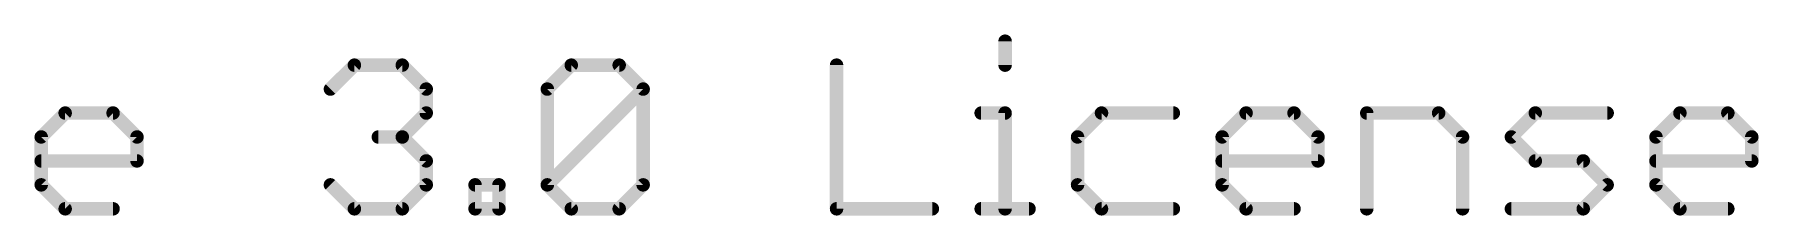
# Model space of a CAD drawing. Extents: x -29 to 78, y -15 to 28.
# Drawn here: x 58.97 to 78.49, y -6.35 to -4.3 of the extents above; entities that cross this region are included whole.
import ezdxf

# ---------------------------------------------------------------- set-up
doc = ezdxf.new("R2010")
doc.units = 0
doc.layers.add('27', color=253, linetype='CONTINUOUS')

msp = doc.modelspace()

# ---------------------------------------------------------------- linework, layer by layer
at = {"layer": '27', "const_width": 0.1524}
for points in [[(69.9589, -4.3756), (69.9589, -4.6468)], [(62.3205, -4.918), (62.5917, -4.6468)], [(62.5917, -4.6468), (63.134, -4.6468)], [(63.134, -4.6468), (63.4052, -4.918)], [(64.7763, -4.918), (65.0474, -4.6468)], [(65.0474, -4.6468), (65.5897, -4.6468)], [(65.5897, -4.6468), (65.8609, -4.918)], [(68.0506, -4.6468), (68.0506, -6.2738)], [(63.4052, -4.918), (63.4052, -5.1891)], [(64.7763, -6.0026), (64.7763, -4.918)], [(64.7763, -6.0026), (65.8609, -4.918)], [(65.8609, -4.918), (65.8609, -6.0026)], [(59.0462, -5.4603), (59.3174, -5.1891)], [(59.3174, -5.1891), (59.8597, -5.1891)], [(59.8597, -5.1891), (60.1309, -5.4603)], [(63.4052, -5.1891), (63.134, -5.4603)], [(69.6877, -5.1891), (69.9589, -5.1891)], [(69.9589, -5.1891), (69.9589, -6.2738)], [(71.0503, -5.1891), (70.7792, -5.4603)], [(71.8638, -5.1891), (71.0503, -5.1891)], [(72.4163, -5.4603), (72.6875, -5.1891)], [(72.6875, -5.1891), (73.2298, -5.1891)], [(73.2298, -5.1891), (73.501, -5.4603)], [(74.0535, -6.2738), (74.0535, -5.1891)], [(74.0535, -5.1891), (74.867, -5.1891)], [(74.867, -5.1891), (75.1381, -5.4603)], [(75.6906, -5.4603), (75.9618, -5.1891)], [(75.9618, -5.1891), (76.7753, -5.1891)], [(77.3278, -5.4603), (77.5989, -5.1891)], [(77.5989, -5.1891), (78.1413, -5.1891)], [(78.1413, -5.1891), (78.4124, -5.4603)], [(59.0462, -6.0026), (59.0462, -5.4603)], [(60.1309, -5.4603), (60.1309, -5.7315)], [(63.134, -5.4603), (62.8628, -5.4603)], [(63.134, -5.4603), (63.4052, -5.7315)], [(70.7792, -5.4603), (70.7792, -6.0026)], [(72.4163, -6.0026), (72.4163, -5.4603)], [(73.501, -5.4603), (73.501, -5.7315)], [(75.1381, -5.4603), (75.1381, -6.2738)], [(75.9618, -5.7315), (75.6906, -5.4603)], [(77.3278, -6.0026), (77.3278, -5.4603)], [(78.4124, -5.4603), (78.4124, -5.7315)], [(60.1309, -5.7315), (59.0462, -5.7315)], [(63.4052, -5.7315), (63.4052, -6.0026)], [(73.501, -5.7315), (72.4163, -5.7315)], [(76.5041, -5.7315), (75.9618, -5.7315)], [(76.7753, -6.0026), (76.5041, -5.7315)], [(78.4124, -5.7315), (77.3278, -5.7315)], [(59.3174, -6.2738), (59.0462, -6.0026)], [(62.5917, -6.2738), (62.3205, -6.0026)], [(63.4052, -6.0026), (63.134, -6.2738)], [(63.9577, -6.2738), (63.9577, -6.0026)], [(63.9577, -6.0026), (64.2288, -6.0026)], [(64.2288, -6.0026), (64.2288, -6.2738)], [(65.0474, -6.2738), (64.7763, -6.0026)], [(65.8609, -6.0026), (65.5897, -6.2738)], [(70.7792, -6.0026), (71.0503, -6.2738)], [(72.6875, -6.2738), (72.4163, -6.0026)], [(76.5041, -6.2738), (76.7753, -6.0026)], [(77.5989, -6.2738), (77.3278, -6.0026)], [(59.8597, -6.2738), (59.3174, -6.2738)], [(63.134, -6.2738), (62.5917, -6.2738)], [(64.2288, -6.2738), (63.9577, -6.2738)], [(65.5897, -6.2738), (65.0474, -6.2738)], [(68.0506, -6.2738), (69.1352, -6.2738)], [(69.6877, -6.2738), (70.23, -6.2738)], [(71.0503, -6.2738), (71.8638, -6.2738)], [(73.2298, -6.2738), (72.6875, -6.2738)], [(75.6906, -6.2738), (76.5041, -6.2738)], [(78.1413, -6.2738), (77.5989, -6.2738)]]:
    msp.add_lwpolyline(points, dxfattribs=at)
at = {"layer": '27', "const_width": 0.0762}
for points in [[(69.997, -4.3756, 1), (69.9208, -4.3756)], [(62.5917, -4.6087, 1), (62.5917, -4.6849)], [(62.6186, -4.6738, 1), (62.5647, -4.6199)], [(63.1609, -4.6199, 1), (63.1071, -4.6738)], [(63.134, -4.6849, 1), (63.134, -4.6087)], [(65.0474, -4.6087, 1), (65.0474, -4.6849)], [(65.0744, -4.6738, 1), (65.0205, -4.6199)], [(65.6167, -4.6199, 1), (65.5628, -4.6738)], [(65.5897, -4.6849, 1), (65.5897, -4.6087)], [(68.0887, -4.6468, 1), (68.0125, -4.6468)], [(69.9208, -4.6468, 1), (69.997, -4.6468)], [(62.2936, -4.891, 1), (62.3475, -4.9449)], [(63.4433, -4.918, 1), (63.3671, -4.918)], [(63.3782, -4.9449, 1), (63.4321, -4.891)], [(64.7493, -4.891, 1), (64.8032, -4.9449)], [(64.8144, -4.918, 1), (64.7382, -4.918)], [(65.899, -4.918, 1), (65.8228, -4.918)], [(65.8879, -4.9449, 1), (65.834, -4.891)], [(65.834, -4.9449, 1), (65.8878, -4.891)], [(59.3174, -5.151, 1), (59.3174, -5.2272)], [(59.3443, -5.2161, 1), (59.2904, -5.1622)], [(59.8866, -5.1622, 1), (59.8328, -5.2161)], [(59.8597, -5.2272, 1), (59.8597, -5.151)], [(63.3671, -5.1891, 1), (63.4433, -5.1891)], [(63.4321, -5.2161, 1), (63.3782, -5.1622)], [(69.6877, -5.151, 1), (69.6877, -5.2272)], [(69.997, -5.1891, 1), (69.9208, -5.1891)], [(69.9589, -5.2272, 1), (69.9589, -5.151)], [(71.0503, -5.151, 1), (71.0503, -5.2272)], [(71.0773, -5.2161, 1), (71.0234, -5.1622)], [(71.8638, -5.2272, 1), (71.8638, -5.151)], [(72.6875, -5.151, 1), (72.6875, -5.2272)], [(72.7144, -5.2161, 1), (72.6605, -5.1622)], [(73.2567, -5.1622, 1), (73.2029, -5.2161)], [(73.2298, -5.2272, 1), (73.2298, -5.151)], [(74.0916, -5.1891, 1), (74.0154, -5.1891)], [(74.0535, -5.151, 1), (74.0535, -5.2272)], [(74.8939, -5.1622, 1), (74.84, -5.2161)], [(74.867, -5.2272, 1), (74.867, -5.151)], [(75.9618, -5.151, 1), (75.9618, -5.2272)], [(75.9887, -5.2161, 1), (75.9348, -5.1622)], [(76.7753, -5.2272, 1), (76.7753, -5.151)], [(77.5989, -5.151, 1), (77.5989, -5.2272)], [(77.6259, -5.2161, 1), (77.572, -5.1622)], [(78.1682, -5.1622, 1), (78.1143, -5.2161)], [(78.1413, -5.2272, 1), (78.1413, -5.151)], [(59.0843, -5.4603, 1), (59.0081, -5.4603)], [(59.0193, -5.4334, 1), (59.0731, -5.4872)], [(60.169, -5.4603, 1), (60.0928, -5.4603)], [(60.1039, -5.4872, 1), (60.1578, -5.4334)], [(62.8628, -5.4222, 1), (62.8628, -5.4984)], [(63.161, -5.4334, 1), (63.1071, -5.4872)], [(63.1071, -5.4334, 1), (63.161, -5.4872)], [(63.134, -5.4984, 1), (63.134, -5.4222)], [(70.8173, -5.4603, 1), (70.7411, -5.4603)], [(70.7522, -5.4334, 1), (70.8061, -5.4872)], [(72.4544, -5.4603, 1), (72.3782, -5.4603)], [(72.3894, -5.4334, 1), (72.4433, -5.4872)], [(73.5391, -5.4603, 1), (73.4629, -5.4603)], [(73.474, -5.4872, 1), (73.5279, -5.4334)], [(75.1762, -5.4603, 1), (75.1, -5.4603)], [(75.1112, -5.4872, 1), (75.1651, -5.4334)], [(75.7176, -5.4334, 1), (75.6637, -5.4872)], [(75.6637, -5.4334, 1), (75.7176, -5.4872)], [(77.3659, -5.4603, 1), (77.2897, -5.4603)], [(77.3008, -5.4334, 1), (77.3547, -5.4872)], [(78.4505, -5.4603, 1), (78.3743, -5.4603)], [(78.3855, -5.4872, 1), (78.4394, -5.4334)], [(59.0462, -5.6934, 1), (59.0462, -5.7696)], [(60.1309, -5.7696, 1), (60.1309, -5.6934)], [(63.4433, -5.7315, 1), (63.3671, -5.7315)], [(72.4163, -5.6934, 1), (72.4163, -5.7696)], [(73.501, -5.7696, 1), (73.501, -5.6934)], [(75.9618, -5.6934, 1), (75.9618, -5.7696)], [(76.5311, -5.7045, 1), (76.4772, -5.7584)], [(76.5041, -5.7696, 1), (76.5041, -5.6934)], [(77.3278, -5.6934, 1), (77.3278, -5.7696)], [(78.4124, -5.7696, 1), (78.4124, -5.6934)], [(60.0928, -5.7315, 1), (60.169, -5.7315)], [(63.3782, -5.7584, 1), (63.4321, -5.7045)], [(73.4629, -5.7315, 1), (73.5391, -5.7315)], [(75.9348, -5.7584, 1), (75.9887, -5.7045)], [(78.3743, -5.7315, 1), (78.4505, -5.7315)], [(59.0731, -5.9757, 1), (59.0193, -6.0296)], [(59.0081, -6.0026, 1), (59.0843, -6.0026)], [(62.3475, -5.9757, 1), (62.2936, -6.0296)], [(63.3671, -6.0026, 1), (63.4433, -6.0026)], [(63.4321, -6.0296, 1), (63.3782, -5.9757)], [(63.9958, -6.0026, 1), (63.9196, -6.0026)], [(63.9577, -5.9645, 1), (63.9577, -6.0407)], [(64.2669, -6.0026, 1), (64.1907, -6.0026)], [(64.2288, -6.0407, 1), (64.2288, -5.9645)], [(64.8032, -5.9757, 1), (64.7493, -6.0296)], [(64.7493, -5.9757, 1), (64.8032, -6.0296)], [(64.7382, -6.0026, 1), (64.8144, -6.0026)], [(65.8228, -6.0026, 1), (65.899, -6.0026)], [(65.8878, -6.0296, 1), (65.834, -5.9757)], [(70.8061, -5.9757, 1), (70.7522, -6.0296)], [(70.7411, -6.0026, 1), (70.8173, -6.0026)], [(72.4433, -5.9757, 1), (72.3894, -6.0296)], [(72.3782, -6.0026, 1), (72.4544, -6.0026)], [(76.8022, -6.0296, 1), (76.7483, -5.9757)], [(76.7483, -6.0296, 1), (76.8022, -5.9757)], [(77.3547, -5.9757, 1), (77.3008, -6.0296)], [(77.2897, -6.0026, 1), (77.3659, -6.0026)], [(59.3174, -6.2357, 1), (59.3174, -6.3119)], [(59.2904, -6.3007, 1), (59.3443, -6.2469)], [(59.8597, -6.3119, 1), (59.8597, -6.2357)], [(62.5917, -6.2357, 1), (62.5917, -6.3119)], [(62.5647, -6.3007, 1), (62.6186, -6.2469)], [(63.1071, -6.2469, 1), (63.1609, -6.3007)], [(63.134, -6.3119, 1), (63.134, -6.2357)], [(63.9577, -6.2357, 1), (63.9577, -6.3119)], [(63.9196, -6.2738, 1), (63.9958, -6.2738)], [(64.1907, -6.2738, 1), (64.2669, -6.2738)], [(64.2288, -6.3119, 1), (64.2288, -6.2357)], [(65.0474, -6.2357, 1), (65.0474, -6.3119)], [(65.0205, -6.3007, 1), (65.0744, -6.2469)], [(65.5628, -6.2469, 1), (65.6167, -6.3007)], [(65.5897, -6.3119, 1), (65.5897, -6.2357)], [(68.0506, -6.2357, 1), (68.0506, -6.3119)], [(68.0125, -6.2738, 1), (68.0887, -6.2738)], [(69.1352, -6.3119, 1), (69.1352, -6.2357)], [(69.6877, -6.2357, 1), (69.6877, -6.3119)], [(69.9208, -6.2738, 1), (69.997, -6.2738)], [(70.23, -6.3119, 1), (70.23, -6.2357)], [(71.0503, -6.2357, 1), (71.0503, -6.3119)], [(71.0234, -6.3007, 1), (71.0773, -6.2469)], [(71.8638, -6.3119, 1), (71.8638, -6.2357)], [(72.6875, -6.2357, 1), (72.6875, -6.3119)], [(72.6605, -6.3007, 1), (72.7144, -6.2469)], [(73.2298, -6.3119, 1), (73.2298, -6.2357)], [(74.0154, -6.2738, 1), (74.0916, -6.2738)], [(75.1, -6.2738, 1), (75.1762, -6.2738)], [(75.6906, -6.2357, 1), (75.6906, -6.3119)], [(76.4772, -6.2469, 1), (76.5311, -6.3007)], [(76.5041, -6.3119, 1), (76.5041, -6.2357)], [(77.5989, -6.2357, 1), (77.5989, -6.3119)], [(77.572, -6.3007, 1), (77.6259, -6.2469)], [(78.1413, -6.3119, 1), (78.1413, -6.2357)]]:
    msp.add_lwpolyline(points, format="xyb", dxfattribs=at)

doc.saveas('drawing.dxf')
